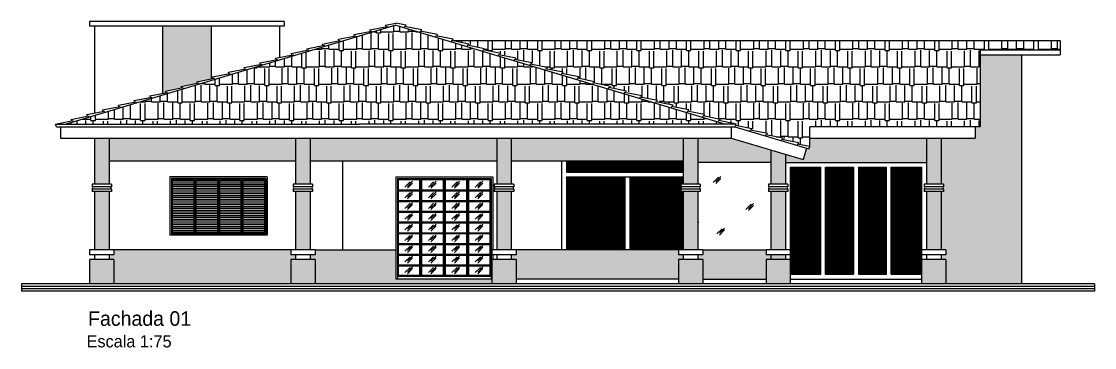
# Model space of a CAD drawing. Header units: feet. Extents: x -467 to 251, y -362 to 412.
# Drawn here: x 229.1 to 251.16, y 229.56 to 236.27 of the extents above; entities that cross this region are included whole.
import ezdxf

# ---------------------------------------------------------------- set-up
doc = ezdxf.new("R2010")
doc.units = ezdxf.units.FT
doc.header["$MEASUREMENT"] = 0
doc.layers.add('Cor 01', color=9, linetype='Continuous', true_color=0xb7bdbd)
doc.layers.add('Cor 02', color=8, linetype='Continuous', true_color=0x818273)
for name, color, linetype in [('Cor 180', 5, 'Continuous'), ('Cotas', 2, 'Continuous'), ('Grossa', 6, 'Continuous'), ('Hach', 9, 'Continuous'), ('hatch', 253, 'Continuous'), ('Mureta', 4, 'Continuous'), ('parede', 7, 'Continuous'), ('piso', 8, 'Continuous')]:
    doc.layers.add(name, color=color, linetype=linetype)
pattern_1 = [(45, (-213.977986, 183.126589), (-0.01325825215, 0.01325825215), []), (135, (-213.977986, 183.126589), (-0.01325825215, -0.01325825215), [])]
pattern_2 = [(0, (-177.7527, 183.49394), (0.765, 0.36), [0.18, -0.15, 0.21, -0.09, 0.27, -0.12]), (0, (-177.5727, 183.50894), (0.765, 0.36), [0.15, -0.57, 0.12, -0.18]), (0, (-177.2127, 183.47144), (0.765, 0.36), [0.09, -0.93]), (90, (-177.75269, 183.49394), (-0.255, 0.36), [0.345, -1.095]), (90, (-177.57269, 183.49394), (-0.255, 0.36), [0.3375, -1.1025]), (90, (-177.42269, 183.49394), (-0.255, 0.36), [0.315, -1.125]), (90, (-177.21269, 183.47144), (-0.255, 0.36), [0.345, -1.095]), (90, (-177.12269, 183.47144), (-0.255, 0.36), [0.345, -1.095]), (90, (-176.85269, 183.49394), (-0.255, 0.36), [0.33, -1.11])]

msp = doc.modelspace()

# ---------------------------------------------------------------- hatches: boundary and pattern name
at = {"layer": 'Cor 01'}
h = msp.add_hatch(color=256, dxfattribs=at)
h.paths.add_polyline_path([(230.904, 232.768), (230.604, 232.768), (230.604, 231.568), (230.904, 231.568)])
h.paths.add_polyline_path([(230.904, 233.868), (230.604, 233.868), (230.604, 232.918), (230.904, 232.918)])
h.paths.add_polyline_path([(234.737, 231.568), (235.037, 231.568), (235.037, 232.768), (234.737, 232.768)])
h.paths.add_polyline_path([(239.17, 232.768), (238.87, 232.768), (238.87, 231.568), (239.17, 231.568)])
h.paths.add_polyline_path([(239.17, 233.868), (238.87, 233.868), (238.87, 232.918), (239.17, 232.918)])
h.paths.add_polyline_path([(243.004, 232.768), (242.704, 232.768), (242.704, 231.568), (243.004, 231.568)])
h.paths.add_polyline_path([(243.004, 233.868), (242.704, 233.868), (242.704, 232.918), (243.004, 232.918)])
h.paths.add_polyline_path([(248.004, 232.768), (247.704, 232.768), (247.704, 231.568), (248.004, 231.568)])
h.paths.add_polyline_path([(248.004, 233.868), (247.704, 233.868), (247.704, 232.918), (248.004, 232.918)])
h.paths.add_polyline_path([(235.037, 233.868), (234.737, 233.868), (234.737, 232.918), (235.037, 232.918)])
h = msp.add_hatch(color=256, dxfattribs=at)
h.paths.add_polyline_path([(234.737, 233.868), (230.904, 233.868), (230.904, 233.393), (234.737, 233.393)])
h.paths.add_polyline_path([(238.87, 233.868), (235.037, 233.868), (235.037, 233.393), (238.87, 233.393)])
h.paths.add_polyline_path([(242.704, 233.868), (239.17, 233.868), (239.17, 233.393), (242.704, 233.393)])
for points in [[(244.505, 233.368), (244.505, 233.624), (243.688, 233.868), (243.004, 233.868), (243.004, 233.368)], [(247.704, 233.868), (245.305, 233.868), (245.305, 233.692), (245.286, 233.644), (245.239, 233.658), (245.17, 233.426), (244.805, 233.535), (244.805, 233.368), (247.704, 233.368)], [(244.505, 231.568), (244.805, 231.568), (244.805, 232.768), (244.505, 232.768)]]:
    msp.add_hatch(color=256, dxfattribs=at).paths.add_polyline_path(points)
h = msp.add_hatch(color=256, dxfattribs=at)
h.paths.add_polyline_path([(244.805, 231.468), (244.505, 231.468), (244.505, 231.368), (244.805, 231.368)])
h.paths.add_polyline_path([(244.805, 233.535), (244.505, 233.624), (244.505, 232.918), (244.805, 232.918)])
h = msp.add_hatch(color=256, dxfattribs=at)
h.paths.add_polyline_path([(231.004, 231.568), (231.004, 231.468), (230.904, 231.468), (230.904, 231.368), (231.004, 231.368), (231.004, 230.868), (234.637, 230.868), (234.637, 231.368), (234.737, 231.368), (234.737, 231.468), (234.637, 231.468), (234.637, 231.568)])
h.paths.add_polyline_path([(235.137, 231.568), (235.137, 231.468), (235.037, 231.468), (235.037, 231.368), (235.137, 231.368), (235.137, 230.868), (238.77, 230.868), (238.77, 230.968), (236.8, 230.968), (236.8, 231.568)])
h.paths.add_polyline_path([(242.604, 230.968), (242.604, 231.368), (242.704, 231.368), (242.704, 231.468), (242.604, 231.468), (242.604, 231.568), (239.27, 231.568), (239.27, 231.468), (239.17, 231.468), (239.17, 231.368), (239.27, 231.368), (239.27, 230.968)])
h.paths.add_polyline_path([(243.104, 231.568), (243.104, 231.468), (243.004, 231.468), (243.004, 231.368), (243.104, 231.368), (243.104, 230.968), (244.405, 230.968), (244.405, 231.368), (244.505, 231.368), (244.505, 231.468), (244.405, 231.468), (244.405, 231.568)])
at = {"layer": 'Cor 02'}
for points in [[(232.005, 234.791), (232.076, 234.805), (232.064, 234.834), (232.399, 234.902), (232.387, 234.931), (232.722, 234.999), (232.71, 235.028), (233.005, 235.088), (233.005, 236.168), (232.005, 236.168)], [(244.405, 231.368), (244.405, 230.868), (244.905, 230.868), (244.905, 231.368), (244.805, 231.368)]]:
    msp.add_hatch(color=256, dxfattribs=at).paths.add_polyline_path(points)
h = msp.add_hatch(color=256, dxfattribs=at)
edge = h.paths.add_edge_path()
edge.add_line((249.657, 235.584), (248.804, 235.584))
edge.add_line((248.804, 235.584), (248.804, 234.098))
edge.add_line((248.804, 234.098), (248.702, 234.098))
edge.add_line((248.702, 234.098), (248.702, 233.868))
edge.add_line((248.702, 233.868), (248.004, 233.868))
edge.add_line((248.004, 233.868), (248.004, 232.918))
edge.add_line((248.004, 232.918), (248.054, 232.918))
edge.add_line((248.054, 232.918), (248.054, 232.868))
edge.add_arc((248.069, 232.843), 0.0292, 121.0488, 238.9512)
edge.add_line((248.054, 232.818), (248.054, 232.768))
edge.add_line((248.054, 232.768), (248.004, 232.768))
edge.add_line((248.004, 232.768), (248.004, 231.568))
edge.add_line((248.004, 231.568), (248.104, 231.568))
edge.add_line((248.104, 231.568), (248.104, 231.468))
edge.add_line((248.104, 231.468), (248.004, 231.468))
edge.add_line((248.004, 231.468), (248.004, 231.368))
edge.add_line((248.004, 231.368), (248.104, 231.368))
edge.add_line((248.104, 231.368), (248.104, 230.868))
edge.add_line((248.104, 230.868), (249.657, 230.868))
edge.add_line((249.657, 230.868), (249.657, 235.584))
h = msp.add_hatch(color=256, dxfattribs=at)
h.paths.add_polyline_path([(231.004, 231.368), (230.504, 231.368), (230.504, 230.868), (231.004, 230.868)])
h.paths.add_polyline_path([(235.137, 231.368), (234.637, 231.368), (234.637, 230.868), (235.137, 230.868)])
h.paths.add_polyline_path([(239.27, 231.368), (238.77, 231.368), (238.77, 230.868), (239.27, 230.868)])
h.paths.add_polyline_path([(243.104, 231.368), (242.604, 231.368), (242.604, 230.868), (243.104, 230.868)])
h.paths.add_polyline_path([(248.104, 231.368), (247.604, 231.368), (247.604, 230.868), (248.104, 230.868)])
at = {"layer": 'Hach', "ltscale": 100}
h = msp.add_hatch(dxfattribs=at)
h.set_pattern_fill('AR-RSHKE', color=256, scale=0.03, style=0)
h.set_pattern_definition(pattern_2)
h.paths.add_polyline_path([(236.797, 236.188), (230.023, 234.156), (236.052, 234.156), (243.57, 234.156)])
h = msp.add_hatch(dxfattribs=at)
h.set_pattern_fill('AR-RSHKE', color=256, scale=0.03, style=0)
h.set_pattern_definition(pattern_2)
h.paths.add_polyline_path([(245.305, 234.098), (248.804, 234.098), (248.804, 235.684), (250.45, 235.684), (250.45, 235.876), (237.967, 235.876), (237.965, 235.871), (238.3, 235.803), (238.623, 235.706), (238.611, 235.677), (238.946, 235.609), (239.269, 235.513), (239.257, 235.483), (239.591, 235.416), (239.914, 235.319), (239.903, 235.29), (240.237, 235.222), (240.56, 235.125), (240.549, 235.096), (240.883, 235.028), (241.206, 234.931), (241.194, 234.902), (241.529, 234.834), (241.852, 234.738), (241.84, 234.708), (242.175, 234.641), (242.498, 234.544), (242.486, 234.515), (242.821, 234.447), (243.144, 234.35), (243.132, 234.321), (243.466, 234.253), (243.789, 234.156), (243.778, 234.127), (244.112, 234.059), (244.435, 233.963), (244.424, 233.933), (244.758, 233.866), (245.081, 233.769), (245.069, 233.74), (245.305, 233.692)])
at = {"layer": 'Hach'}
h = msp.add_hatch(dxfattribs=at)
h.set_pattern_fill('ANSI37', color=256, scale=0.15)
h.set_pattern_definition(pattern_1)
h.paths.add_polyline_path([(241.504, 233.068), (240.304, 233.068), (240.304, 231.568), (241.504, 231.568)])
h.paths.add_polyline_path([(242.704, 232.768), (242.654, 232.768), (242.654, 232.818, 0.565211), (242.654, 232.868), (242.654, 232.918), (242.704, 232.918), (242.704, 233.068), (241.604, 233.068), (241.604, 231.568), (242.604, 231.568), (242.704, 231.568)])
h.paths.add_polyline_path([(242.704, 233.393), (240.304, 233.393), (240.304, 233.168), (242.704, 233.168)])
h = msp.add_hatch(dxfattribs=at)
h.set_pattern_fill('ANSI37', color=256, scale=0.15)
h.set_pattern_definition(pattern_1)
h.paths.add_polyline_path([(244.905, 231.068), (245.53, 231.068), (245.53, 233.268), (244.905, 233.268)])
h.paths.add_polyline_path([(245.63, 231.068), (246.204, 231.068), (246.204, 233.268), (245.63, 233.268)])
h.paths.add_polyline_path([(246.304, 231.068), (246.879, 231.068), (246.879, 233.268), (246.304, 233.268)])
h.paths.add_polyline_path([(247.604, 233.268), (246.979, 233.268), (246.979, 231.068), (247.604, 231.068)])
at = {"layer": 'piso'}
h = msp.add_hatch(dxfattribs=at)
h.set_pattern_fill('ANSI31', color=256, scale=0.3, angle=135)
h.set_pattern_definition([(180, (-217.959836, 163.838383), (0, -0.0375), [])])
h.paths.add_polyline_path([(232.646, 233.017), (232.208, 233.017), (232.208, 231.922), (232.646, 231.922)])
h = msp.add_hatch(dxfattribs=at)
h.set_pattern_fill('ANSI31', color=256, scale=0.3, angle=135)
h.set_pattern_definition([(180, (-217.475267, 163.838383), (0, -0.0375), [])])
h.paths.add_polyline_path([(233.13, 233.017), (232.693, 233.017), (232.693, 231.922), (233.13, 231.922)])
h = msp.add_hatch(dxfattribs=at)
h.set_pattern_fill('ANSI31', color=256, scale=0.3, angle=135)
h.set_pattern_definition([(180, (-216.990267, 163.838383), (0, -0.0375), [])])
h.paths.add_polyline_path([(233.615, 233.017), (233.178, 233.017), (233.178, 231.922), (233.615, 231.922)])
h = msp.add_hatch(dxfattribs=at)
h.set_pattern_fill('ANSI31', color=256, scale=0.3, angle=135)
h.set_pattern_definition([(180, (-216.505267, 163.838383), (0, -0.0375), [])])
h.paths.add_polyline_path([(234.1, 233.017), (233.663, 233.017), (233.663, 231.922), (234.1, 231.922)])

# ---------------------------------------------------------------- linework, layer by layer
at = {"layer": 'Cor 180'}
for p, q in [((229.804, 234.156), (236.052, 234.156)), ((229.827, 234.098), (236.052, 234.098)), ((229.905, 234.098), (229.905, 233.868)), ((243.789, 234.156), (236.052, 234.156)), ((243.688, 234.098), (243.688, 233.868)), ((229.905, 233.968), (229.905, 233.868)), ((229.905, 233.868), (243.688, 233.868)), ((243.688, 233.968), (243.688, 233.868)), ((238.82, 232.918), (238.82, 232.868)), ((238.82, 232.818), (238.82, 232.768))]:
    msp.add_line(p, q, dxfattribs=at)
for points in [[(236.597, 236.162), (236.585, 236.191), (236.797, 236.234)], [(236.996, 236.162), (237.008, 236.191), (236.797, 236.234)], [(236.797, 236.188), (230.023, 234.156)], [(235.628, 235.871), (235.616, 235.9), (235.972, 235.972), (235.983, 235.945)], [(235.951, 235.968), (235.939, 235.997), (236.295, 236.069), (236.306, 236.041)], [(236.274, 236.065), (236.262, 236.094), (236.617, 236.166), (236.629, 236.138)], [(236.797, 236.188), (243.57, 234.156)], [(237.319, 236.065), (237.331, 236.094), (236.976, 236.166), (236.964, 236.138)], [(237.642, 235.968), (237.654, 235.997), (237.299, 236.069), (237.287, 236.041)], [(237.965, 235.871), (237.977, 235.9), (237.621, 235.972), (237.61, 235.945)], [(234.982, 235.677), (234.97, 235.706), (235.326, 235.778), (235.338, 235.751)], [(235.305, 235.774), (235.293, 235.803), (235.649, 235.875), (235.66, 235.848)], [(238.288, 235.774), (238.3, 235.803), (237.944, 235.875), (237.933, 235.848)], [(238.611, 235.677), (238.623, 235.706), (238.267, 235.778), (238.256, 235.751)], [(234.336, 235.483), (234.325, 235.513), (234.68, 235.584), (234.692, 235.557)], [(234.659, 235.58), (234.647, 235.609), (235.003, 235.681), (235.015, 235.654)], [(238.934, 235.58), (238.946, 235.609), (238.59, 235.681), (238.579, 235.654)], [(239.257, 235.483), (239.269, 235.513), (238.913, 235.584), (238.901, 235.557)], [(233.69, 235.29), (233.679, 235.319), (234.034, 235.391), (234.046, 235.363)], [(234.013, 235.387), (234.002, 235.416), (234.357, 235.488), (234.369, 235.46)], [(239.58, 235.387), (239.591, 235.416), (239.236, 235.488), (239.224, 235.46)], [(239.903, 235.29), (239.914, 235.319), (239.559, 235.391), (239.547, 235.363)], [(232.722, 234.999), (232.71, 235.028), (233.065, 235.1), (233.077, 235.073)], [(233.044, 235.096), (233.033, 235.125), (233.388, 235.197), (233.4, 235.17)], [(233.367, 235.193), (233.356, 235.222), (233.711, 235.294), (233.723, 235.266)], [(240.226, 235.193), (240.237, 235.222), (239.882, 235.294), (239.87, 235.266)], [(240.549, 235.096), (240.56, 235.125), (240.205, 235.197), (240.193, 235.17)], [(240.872, 234.999), (240.883, 235.028), (240.528, 235.1), (240.516, 235.073)], [(232.076, 234.805), (232.064, 234.834), (232.42, 234.906), (232.431, 234.879)], [(232.399, 234.902), (232.387, 234.931), (232.742, 235.003), (232.754, 234.976)], [(241.194, 234.902), (241.206, 234.931), (240.851, 235.003), (240.839, 234.976)], [(241.517, 234.805), (241.529, 234.834), (241.174, 234.906), (241.162, 234.879)], [(231.43, 234.611), (231.418, 234.641), (231.774, 234.713), (231.785, 234.685)], [(231.753, 234.708), (231.741, 234.738), (232.097, 234.809), (232.108, 234.782)], [(241.84, 234.708), (241.852, 234.738), (241.496, 234.809), (241.485, 234.782)], [(242.163, 234.611), (242.175, 234.641), (241.819, 234.713), (241.808, 234.685)], [(230.784, 234.418), (230.772, 234.447), (231.128, 234.519), (231.14, 234.491)], [(231.107, 234.515), (231.095, 234.544), (231.451, 234.616), (231.462, 234.588)], [(242.486, 234.515), (242.498, 234.544), (242.142, 234.616), (242.131, 234.588)], [(242.809, 234.418), (242.821, 234.447), (242.465, 234.519), (242.454, 234.491)], [(229.827, 234.098), (229.804, 234.156), (230.159, 234.228), (230.171, 234.201)], [(230.138, 234.224), (230.127, 234.253), (230.482, 234.325), (230.494, 234.298)], [(230.461, 234.321), (230.45, 234.35), (230.805, 234.422), (230.817, 234.395)], [(236.052, 234.098), (243.766, 234.098), (243.789, 234.156), (243.434, 234.228), (243.422, 234.201)], [(243.132, 234.321), (243.144, 234.35), (242.788, 234.422), (242.776, 234.395)], [(243.455, 234.224), (243.466, 234.253), (243.111, 234.325), (243.099, 234.298)]]:
    msp.add_lwpolyline(points, dxfattribs=at)
msp.add_arc((238.805, 232.843), 0.0292, 301.0488, 58.9512, dxfattribs=at)
at = {"layer": 'Grossa'}
msp.add_line((243.104, 231.568), (244.405, 231.568), dxfattribs=at)
at = {"layer": 'Hach'}
for p, q in [((234.737, 233.393), (230.904, 233.393)), ((238.87, 233.393), (235.037, 233.393)), ((242.704, 233.393), (239.17, 233.393)), ((244.805, 233.368), (247.704, 233.368)), ((244.905, 233.268), (244.905, 231.068)), ((244.905, 233.268), (245.53, 233.268)), ((245.53, 231.068), (245.53, 233.268)), ((245.63, 233.268), (246.204, 233.268)), ((245.63, 231.068), (245.63, 233.268)), ((246.204, 233.268), (246.204, 231.068)), ((246.304, 233.268), (246.879, 233.268)), ((246.304, 233.268), (246.304, 231.068)), ((246.879, 231.068), (246.879, 233.268)), ((246.979, 233.268), (247.604, 233.268)), ((246.979, 231.068), (246.979, 233.268)), ((247.604, 233.268), (247.604, 231.068)), ((244.905, 231.068), (245.53, 231.068)), ((245.63, 231.068), (246.204, 231.068)), ((246.304, 231.068), (246.879, 231.068)), ((246.979, 231.068), (247.604, 231.068))]:
    msp.add_line(p, q, dxfattribs=at)
at = {"layer": 'hatch'}
for p, q in [((243.704, 233.868), (243.704, 233.863)), ((241.554, 231.568), (241.004, 231.568))]:
    msp.add_line(p, q, dxfattribs=at)
at = {"layer": 'Mureta'}
for p, q in [((237.962, 235.876), (250.45, 235.876)), ((250.45, 235.876), (250.45, 235.584)), ((248.797, 235.584), (250.45, 235.584)), ((248.804, 235.684), (248.804, 234.098)), ((248.804, 235.684), (250.45, 235.684)), ((243.766, 234.098), (245.286, 233.644)), ((248.804, 234.098), (245.305, 234.098)), ((245.305, 233.692), (245.305, 234.098)), ((248.702, 234.098), (248.702, 233.868)), ((243.688, 233.868), (245.17, 233.426)), ((245.305, 233.868), (248.702, 233.868)), ((247.704, 233.868), (247.704, 232.918)), ((248.004, 233.868), (248.004, 232.918)), ((245.049, 233.744), (245.037, 233.716)), ((245.305, 233.692), (245.049, 233.744)), ((245.239, 233.658), (245.17, 233.426)), ((245.286, 233.644), (245.305, 233.692)), ((248.054, 232.918), (247.654, 232.918)), ((247.654, 232.918), (247.654, 232.868)), ((248.054, 232.918), (248.054, 232.868)), ((248.054, 232.868), (247.654, 232.868)), ((248.054, 232.818), (247.654, 232.818)), ((247.654, 232.818), (247.654, 232.768)), ((248.054, 232.768), (247.654, 232.768)), ((247.704, 232.768), (247.704, 231.568)), ((248.004, 232.768), (248.004, 231.568)), ((248.054, 232.818), (248.054, 232.768)), ((248.104, 231.568), (247.604, 231.568)), ((247.604, 231.568), (247.604, 231.468)), ((248.104, 231.568), (248.104, 231.468)), ((248.104, 231.468), (247.604, 231.468)), ((248.104, 231.368), (247.604, 231.368)), ((247.604, 231.368), (247.604, 230.868)), ((247.704, 231.468), (247.704, 231.368)), ((248.004, 231.468), (248.004, 231.368)), ((248.104, 231.368), (248.104, 230.868)), ((243.104, 230.968), (244.405, 230.968)), ((244.905, 230.968), (247.604, 230.968))]:
    msp.add_line(p, q, dxfattribs=at)
for points in [[(244.101, 234.03), (244.112, 234.059), (243.778, 234.127)], [(244.424, 233.933), (244.435, 233.963), (244.08, 234.034), (244.068, 234.007)], [(244.747, 233.836), (244.758, 233.866), (244.403, 233.938), (244.391, 233.91)], [(245.069, 233.74), (245.081, 233.769), (244.726, 233.841), (244.714, 233.813)]]:
    msp.add_lwpolyline(points, dxfattribs=at)
for centre, start, end in [((247.639, 232.843), 301.0488, 58.9512), ((248.069, 232.843), 121.0488, 238.9512)]:
    msp.add_arc(centre, 0.0292, start, end, dxfattribs=at)
at = {"layer": 'parede'}
for p, q in [((230.604, 233.868), (230.604, 232.918)), ((230.904, 233.868), (230.904, 232.918)), ((234.737, 233.868), (234.737, 232.918)), ((235.037, 233.868), (235.037, 232.918)), ((238.87, 233.868), (238.87, 232.918)), ((239.17, 233.868), (239.17, 232.918)), ((242.704, 233.868), (242.704, 232.918)), ((243.004, 233.868), (243.004, 232.918)), ((230.954, 232.918), (230.554, 232.918)), ((230.554, 232.918), (230.554, 232.868)), ((230.954, 232.918), (230.954, 232.868)), ((235.087, 232.918), (234.687, 232.918)), ((234.687, 232.918), (234.687, 232.868)), ((235.087, 232.918), (235.087, 232.868)), ((239.22, 232.918), (238.82, 232.918)), ((239.22, 232.918), (239.22, 232.868)), ((243.054, 232.918), (242.654, 232.918)), ((242.654, 232.918), (242.654, 232.868)), ((243.054, 232.918), (243.054, 232.868)), ((230.954, 232.868), (230.554, 232.868)), ((230.954, 232.818), (230.554, 232.818)), ((230.554, 232.818), (230.554, 232.768)), ((230.954, 232.768), (230.554, 232.768)), ((230.604, 232.768), (230.604, 231.568)), ((230.904, 232.768), (230.904, 231.568)), ((230.954, 232.818), (230.954, 232.768)), ((235.087, 232.868), (234.687, 232.868)), ((235.087, 232.818), (234.687, 232.818)), ((234.687, 232.818), (234.687, 232.768)), ((235.087, 232.768), (234.687, 232.768)), ((234.737, 232.768), (234.737, 231.568)), ((235.037, 232.768), (235.037, 231.568)), ((235.087, 232.818), (235.087, 232.768)), ((239.22, 232.868), (238.82, 232.868)), ((239.22, 232.818), (238.82, 232.818)), ((239.22, 232.768), (238.82, 232.768)), ((238.87, 232.768), (238.87, 231.568)), ((239.17, 232.768), (239.17, 231.568)), ((239.22, 232.818), (239.22, 232.768)), ((243.054, 232.868), (242.654, 232.868)), ((243.054, 232.818), (242.654, 232.818)), ((242.654, 232.818), (242.654, 232.768)), ((243.054, 232.768), (242.654, 232.768)), ((242.704, 232.768), (242.704, 231.568)), ((243.004, 232.768), (243.004, 231.568)), ((243.054, 232.818), (243.054, 232.768)), ((231.004, 231.568), (230.504, 231.568)), ((230.504, 231.568), (230.504, 231.468)), ((231.004, 231.568), (231.004, 231.468)), ((235.137, 231.568), (234.637, 231.568)), ((234.637, 231.568), (234.637, 231.468)), ((235.137, 231.568), (235.137, 231.468)), ((239.27, 231.568), (238.77, 231.568)), ((238.77, 231.568), (238.77, 231.468)), ((239.27, 231.568), (239.27, 231.468)), ((243.104, 231.568), (242.604, 231.568)), ((242.604, 231.568), (242.604, 231.468)), ((243.104, 231.568), (243.104, 231.468)), ((231.004, 231.468), (230.504, 231.468)), ((231.004, 231.368), (230.504, 231.368)), ((230.504, 231.368), (230.504, 230.868)), ((230.604, 231.468), (230.604, 231.368)), ((230.904, 231.468), (230.904, 231.368)), ((231.004, 231.368), (231.004, 230.868)), ((235.137, 231.468), (234.637, 231.468)), ((235.137, 231.368), (234.637, 231.368)), ((234.637, 231.368), (234.637, 230.868)), ((234.737, 231.468), (234.737, 231.368)), ((235.037, 231.468), (235.037, 231.368)), ((235.137, 231.368), (235.137, 230.868)), ((239.27, 231.468), (238.77, 231.468)), ((239.27, 231.368), (238.77, 231.368)), ((238.77, 231.368), (238.77, 230.868)), ((238.87, 231.468), (238.87, 231.368)), ((239.17, 231.468), (239.17, 231.368)), ((239.27, 231.368), (239.27, 230.868)), ((243.104, 231.468), (242.604, 231.468)), ((243.104, 231.368), (242.604, 231.368)), ((242.604, 231.368), (242.604, 230.868)), ((242.704, 231.468), (242.704, 231.368)), ((243.004, 231.468), (243.004, 231.368)), ((243.104, 231.368), (243.104, 230.868)), ((238.77, 230.968), (236.8, 230.968)), ((242.604, 230.968), (239.27, 230.968)), ((251.157, 230.868), (229.104, 230.868)), ((229.104, 230.868), (229.104, 230.718)), ((251.157, 230.818), (229.104, 230.818)), ((251.157, 230.768), (229.104, 230.768)), ((251.157, 230.718), (229.104, 230.718)), ((251.157, 230.868), (251.157, 230.718))]:
    msp.add_line(p, q, dxfattribs=at)
for centre, start, end in [((230.539, 232.843), 301.0488, 58.9512), ((230.969, 232.843), 121.0488, 238.9512), ((234.672, 232.843), 301.0488, 58.9512), ((235.102, 232.843), 121.0488, 238.9512), ((239.235, 232.843), 121.0488, 238.9512), ((242.639, 232.843), 301.0488, 58.9512), ((243.069, 232.843), 121.0488, 238.9512)]:
    msp.add_arc(centre, 0.0292, start, end, dxfattribs=at)
at = {"layer": 'piso'}
for p, q in [((230.505, 236.268), (230.505, 236.168)), ((234.505, 236.268), (230.505, 236.268)), ((234.505, 236.268), (234.505, 236.168)), ((234.505, 236.168), (230.505, 236.168)), ((230.605, 236.168), (230.605, 234.382)), ((232.005, 236.168), (232.005, 234.791)), ((233.005, 236.168), (233.005, 235.088)), ((234.405, 236.168), (234.405, 235.529)), ((249.657, 235.584), (249.657, 230.868)), ((244.505, 233.624), (244.505, 232.918)), ((235.704, 233.393), (235.704, 231.568)), ((240.204, 233.393), (240.204, 231.568)), ((240.304, 233.393), (240.304, 233.168)), ((244.505, 233.368), (243.004, 233.368)), ((244.805, 233.535), (244.805, 232.918)), ((240.304, 233.168), (242.704, 233.168)), ((234.154, 233.068), (232.154, 233.068)), ((232.154, 233.068), (232.154, 231.868)), ((234.124, 233.038), (232.184, 233.038)), ((232.184, 233.038), (232.184, 231.898)), ((232.669, 233.038), (232.669, 231.898)), ((233.154, 233.038), (233.154, 231.898)), ((233.639, 231.898), (233.639, 233.038)), ((234.124, 233.038), (234.124, 231.898)), ((234.154, 233.068), (234.154, 231.868)), ((236.8, 233.068), (238.79, 233.068)), ((236.8, 233.068), (236.8, 230.968)), ((236.83, 233.038), (238.76, 233.038)), ((236.83, 233.038), (236.83, 230.968)), ((236.984, 232.86), (237.09, 232.966)), ((237.035, 232.873), (237.141, 232.979)), ((237.035, 232.836), (237.141, 232.942)), ((237.313, 233.038), (237.313, 231.018)), ((237.467, 232.86), (237.573, 232.966)), ((237.518, 232.873), (237.624, 232.979)), ((237.518, 232.836), (237.624, 232.942)), ((237.795, 233.038), (237.795, 231.018)), ((237.949, 232.86), (238.055, 232.966)), ((238, 232.873), (238.106, 232.979)), ((238, 232.836), (238.106, 232.942)), ((238.277, 233.038), (238.277, 231.018)), ((238.431, 232.86), (238.537, 232.966)), ((238.482, 232.873), (238.588, 232.979)), ((238.482, 232.836), (238.588, 232.942)), ((238.76, 233.038), (238.76, 230.968)), ((238.79, 233.068), (238.79, 231.568)), ((240.304, 233.068), (240.304, 231.568)), ((240.304, 233.068), (242.704, 233.068)), ((241.504, 233.068), (241.504, 231.568)), ((241.604, 233.068), (241.604, 231.568)), ((243.321, 232.956), (243.427, 233.062)), ((243.372, 232.969), (243.478, 233.075)), ((243.372, 232.932), (243.478, 233.038)), ((244.805, 232.918), (244.455, 232.918)), ((244.455, 232.918), (244.455, 232.868)), ((244.855, 232.918), (244.805, 232.918)), ((244.855, 232.918), (244.855, 232.868)), ((236.852, 232.802), (237.285, 232.802)), ((236.852, 232.782), (237.285, 232.782)), ((236.984, 232.64), (237.09, 232.746)), ((237.035, 232.653), (237.141, 232.759)), ((237.035, 232.616), (237.141, 232.722)), ((237.335, 232.802), (237.767, 232.802)), ((237.335, 232.782), (237.767, 232.782)), ((237.467, 232.64), (237.573, 232.746)), ((237.518, 232.653), (237.624, 232.759)), ((237.518, 232.616), (237.624, 232.722)), ((237.817, 232.802), (238.25, 232.802)), ((237.817, 232.782), (238.25, 232.782)), ((237.949, 232.64), (238.055, 232.746)), ((238, 232.653), (238.106, 232.759)), ((238, 232.616), (238.106, 232.722)), ((238.3, 232.802), (238.732, 232.802)), ((238.3, 232.782), (238.732, 232.782)), ((238.431, 232.64), (238.537, 232.746)), ((238.482, 232.653), (238.588, 232.759)), ((238.482, 232.616), (238.588, 232.722)), ((244.855, 232.868), (244.455, 232.868)), ((244.855, 232.818), (244.455, 232.818)), ((244.455, 232.818), (244.455, 232.768)), ((244.805, 232.768), (244.455, 232.768)), ((244.505, 232.768), (244.505, 231.568)), ((244.855, 232.768), (244.805, 232.768)), ((244.805, 232.768), (244.805, 231.568)), ((244.855, 232.818), (244.855, 232.768)), ((236.852, 232.582), (237.285, 232.582)), ((236.852, 232.562), (237.285, 232.562)), ((236.984, 232.42), (237.09, 232.526)), ((237.035, 232.433), (237.141, 232.539)), ((237.035, 232.396), (237.141, 232.502)), ((237.335, 232.582), (237.767, 232.582)), ((237.335, 232.562), (237.767, 232.562)), ((237.467, 232.42), (237.573, 232.526)), ((237.518, 232.433), (237.624, 232.539)), ((237.518, 232.396), (237.624, 232.502)), ((237.817, 232.582), (238.25, 232.582)), ((237.817, 232.562), (238.25, 232.562)), ((237.949, 232.42), (238.055, 232.526)), ((238, 232.433), (238.106, 232.539)), ((238, 232.396), (238.106, 232.502)), ((238.3, 232.582), (238.732, 232.582)), ((238.3, 232.562), (238.732, 232.562)), ((238.431, 232.42), (238.537, 232.526)), ((238.482, 232.433), (238.588, 232.539)), ((238.482, 232.396), (238.588, 232.502)), ((243.991, 232.4), (244.097, 232.506)), ((244.042, 232.413), (244.148, 232.519)), ((244.042, 232.376), (244.148, 232.482)), ((236.852, 232.362), (237.285, 232.362)), ((236.852, 232.342), (237.285, 232.342)), ((236.984, 232.2), (237.09, 232.306)), ((237.035, 232.213), (237.141, 232.319)), ((237.035, 232.176), (237.141, 232.282)), ((237.335, 232.362), (237.767, 232.362)), ((237.335, 232.342), (237.767, 232.342)), ((237.467, 232.2), (237.573, 232.306)), ((237.518, 232.213), (237.624, 232.319)), ((237.518, 232.176), (237.624, 232.282)), ((237.817, 232.362), (238.25, 232.362)), ((237.817, 232.342), (238.25, 232.342)), ((237.949, 232.2), (238.055, 232.306)), ((238, 232.213), (238.106, 232.319)), ((238, 232.176), (238.106, 232.282)), ((238.3, 232.362), (238.732, 232.362)), ((238.3, 232.342), (238.732, 232.342)), ((238.431, 232.2), (238.537, 232.306)), ((238.482, 232.213), (238.588, 232.319)), ((238.482, 232.176), (238.588, 232.282)), ((236.852, 232.142), (237.285, 232.142)), ((236.852, 232.122), (237.285, 232.122)), ((236.984, 231.98), (237.09, 232.086)), ((237.035, 231.993), (237.141, 232.099)), ((237.035, 231.956), (237.141, 232.062)), ((237.335, 232.142), (237.767, 232.142)), ((237.335, 232.122), (237.767, 232.122)), ((237.467, 231.98), (237.573, 232.086)), ((237.518, 231.993), (237.624, 232.099)), ((237.518, 231.956), (237.624, 232.062)), ((237.817, 232.142), (238.25, 232.142)), ((237.817, 232.122), (238.25, 232.122)), ((237.949, 231.98), (238.055, 232.086)), ((238, 231.993), (238.106, 232.099)), ((238, 231.956), (238.106, 232.062)), ((238.3, 232.142), (238.732, 232.142)), ((238.3, 232.122), (238.732, 232.122)), ((238.431, 231.98), (238.537, 232.086)), ((238.482, 231.993), (238.588, 232.099)), ((238.482, 231.956), (238.588, 232.062)), ((243.004, 232.138), (243.027, 232.138)), ((243.395, 231.898), (243.501, 232.004)), ((243.446, 231.911), (243.552, 232.017)), ((234.154, 231.868), (232.154, 231.868)), ((234.124, 231.898), (232.184, 231.898)), ((236.852, 231.922), (237.285, 231.922)), ((236.852, 231.902), (237.285, 231.902)), ((236.984, 231.76), (237.09, 231.866)), ((237.035, 231.773), (237.141, 231.879)), ((237.035, 231.736), (237.141, 231.842)), ((237.335, 231.922), (237.767, 231.922)), ((237.335, 231.902), (237.767, 231.902)), ((237.467, 231.76), (237.573, 231.866)), ((237.518, 231.773), (237.624, 231.879)), ((237.518, 231.736), (237.624, 231.842)), ((237.817, 231.922), (238.25, 231.922)), ((237.817, 231.902), (238.25, 231.902)), ((237.949, 231.76), (238.055, 231.866)), ((238, 231.773), (238.106, 231.879)), ((238, 231.736), (238.106, 231.842)), ((238.3, 231.922), (238.732, 231.922)), ((238.3, 231.902), (238.732, 231.902)), ((238.431, 231.76), (238.537, 231.866)), ((238.482, 231.773), (238.588, 231.879)), ((238.482, 231.736), (238.588, 231.842)), ((243.446, 231.874), (243.552, 231.98)), ((234.637, 231.568), (231.004, 231.568)), ((235.137, 231.568), (236.8, 231.568)), ((236.852, 231.702), (237.285, 231.702)), ((236.852, 231.682), (237.285, 231.682)), ((236.984, 231.54), (237.09, 231.646)), ((237.035, 231.553), (237.141, 231.659)), ((237.035, 231.516), (237.141, 231.622)), ((237.335, 231.702), (237.767, 231.702)), ((237.335, 231.682), (237.767, 231.682)), ((237.467, 231.54), (237.573, 231.646)), ((237.518, 231.553), (237.624, 231.659)), ((237.518, 231.516), (237.624, 231.622)), ((237.817, 231.702), (238.25, 231.702)), ((237.817, 231.682), (238.25, 231.682)), ((237.949, 231.54), (238.055, 231.646)), ((238, 231.553), (238.106, 231.659)), ((238, 231.516), (238.106, 231.622)), ((238.3, 231.702), (238.732, 231.702)), ((238.3, 231.682), (238.732, 231.682)), ((238.431, 231.54), (238.537, 231.646)), ((238.482, 231.553), (238.588, 231.659)), ((238.482, 231.516), (238.588, 231.622)), ((242.604, 231.568), (239.27, 231.568)), ((244.905, 231.568), (244.405, 231.568)), ((244.405, 231.568), (244.405, 231.468)), ((244.905, 231.568), (244.805, 231.568)), ((244.905, 231.568), (244.905, 231.468)), ((236.852, 231.482), (237.285, 231.482)), ((236.852, 231.462), (237.285, 231.462)), ((236.984, 231.32), (237.09, 231.426)), ((237.035, 231.333), (237.141, 231.439)), ((237.035, 231.296), (237.141, 231.402)), ((237.335, 231.482), (237.767, 231.482)), ((237.335, 231.462), (237.767, 231.462)), ((237.467, 231.32), (237.573, 231.426)), ((237.518, 231.333), (237.624, 231.439)), ((237.518, 231.296), (237.624, 231.402)), ((237.817, 231.482), (238.25, 231.482)), ((237.817, 231.462), (238.25, 231.462)), ((237.949, 231.32), (238.055, 231.426)), ((238, 231.333), (238.106, 231.439)), ((238, 231.296), (238.106, 231.402)), ((238.3, 231.482), (238.732, 231.482)), ((238.3, 231.462), (238.732, 231.462)), ((238.431, 231.32), (238.537, 231.426)), ((238.482, 231.333), (238.588, 231.439)), ((238.482, 231.296), (238.588, 231.402)), ((238.79, 231.468), (238.79, 231.368)), ((244.805, 231.468), (244.405, 231.468)), ((244.805, 231.368), (244.405, 231.368)), ((244.405, 231.368), (244.405, 230.868)), ((244.505, 231.468), (244.505, 231.368)), ((244.905, 231.468), (244.805, 231.468)), ((244.805, 231.468), (244.805, 231.368)), ((244.905, 231.368), (244.805, 231.368)), ((244.905, 231.368), (244.905, 230.868)), ((236.852, 231.262), (237.285, 231.262)), ((236.852, 231.242), (237.285, 231.242)), ((236.984, 231.1), (237.09, 231.206)), ((237.035, 231.113), (237.141, 231.219)), ((237.035, 231.076), (237.141, 231.182)), ((237.335, 231.262), (237.767, 231.262)), ((237.335, 231.242), (237.767, 231.242)), ((237.467, 231.1), (237.573, 231.206)), ((237.518, 231.113), (237.624, 231.219)), ((237.518, 231.076), (237.624, 231.182)), ((237.817, 231.262), (238.25, 231.262)), ((237.817, 231.242), (238.25, 231.242)), ((237.949, 231.1), (238.055, 231.206)), ((238, 231.113), (238.106, 231.219)), ((238, 231.076), (238.106, 231.182)), ((238.3, 231.262), (238.732, 231.262)), ((238.3, 231.242), (238.732, 231.242)), ((238.431, 231.1), (238.537, 231.206)), ((238.482, 231.113), (238.588, 231.219)), ((238.482, 231.076), (238.588, 231.182)), ((238.76, 231.018), (236.83, 231.018))]:
    msp.add_line(p, q, dxfattribs=at)
for points in [[(232.208, 233.017), (232.646, 233.017), (232.646, 231.922), (232.208, 231.922)], [(232.693, 233.017), (233.13, 233.017), (233.13, 231.922), (232.693, 231.922)], [(233.178, 233.017), (233.615, 233.017), (233.615, 231.922), (233.178, 231.922)], [(233.663, 233.017), (234.1, 233.017), (234.1, 231.922), (233.663, 231.922)], [(236.852, 233.018), (237.285, 233.018), (237.285, 231.042), (236.852, 231.042)], [(237.335, 233.018), (237.767, 233.018), (237.767, 231.042), (237.335, 231.042)], [(237.817, 233.018), (238.25, 233.018), (238.25, 231.042), (237.817, 231.042)], [(238.3, 233.018), (238.732, 233.018), (238.732, 231.042), (238.3, 231.042)]]:
    msp.add_lwpolyline(points, close=True, dxfattribs=at)
for centre, start, end in [((244.44, 232.843), 301.0488, 58.9512), ((244.87, 232.843), 121.0488, 238.9512)]:
    msp.add_arc(centre, 0.0292, start, end, dxfattribs=at)

# ---------------------------------------------------------------- texts
at = {"layer": 'Cotas', "attachment_point": 1}
for s, insert, char_height, width in [('{\\fStylus BT|b0|i0|c0|p34;Fachada 01}', (230.472, 230.306), 0.3, 2.69179), ('{\\fStylus BT|b0|i0|c0|p34;Escala 1:75}', (230.442, 229.812), 0.25, 7.81639)]:
    msp.add_mtext(s, dxfattribs=dict(at, insert=insert, char_height=char_height, width=width))

doc.saveas('drawing.dxf')
